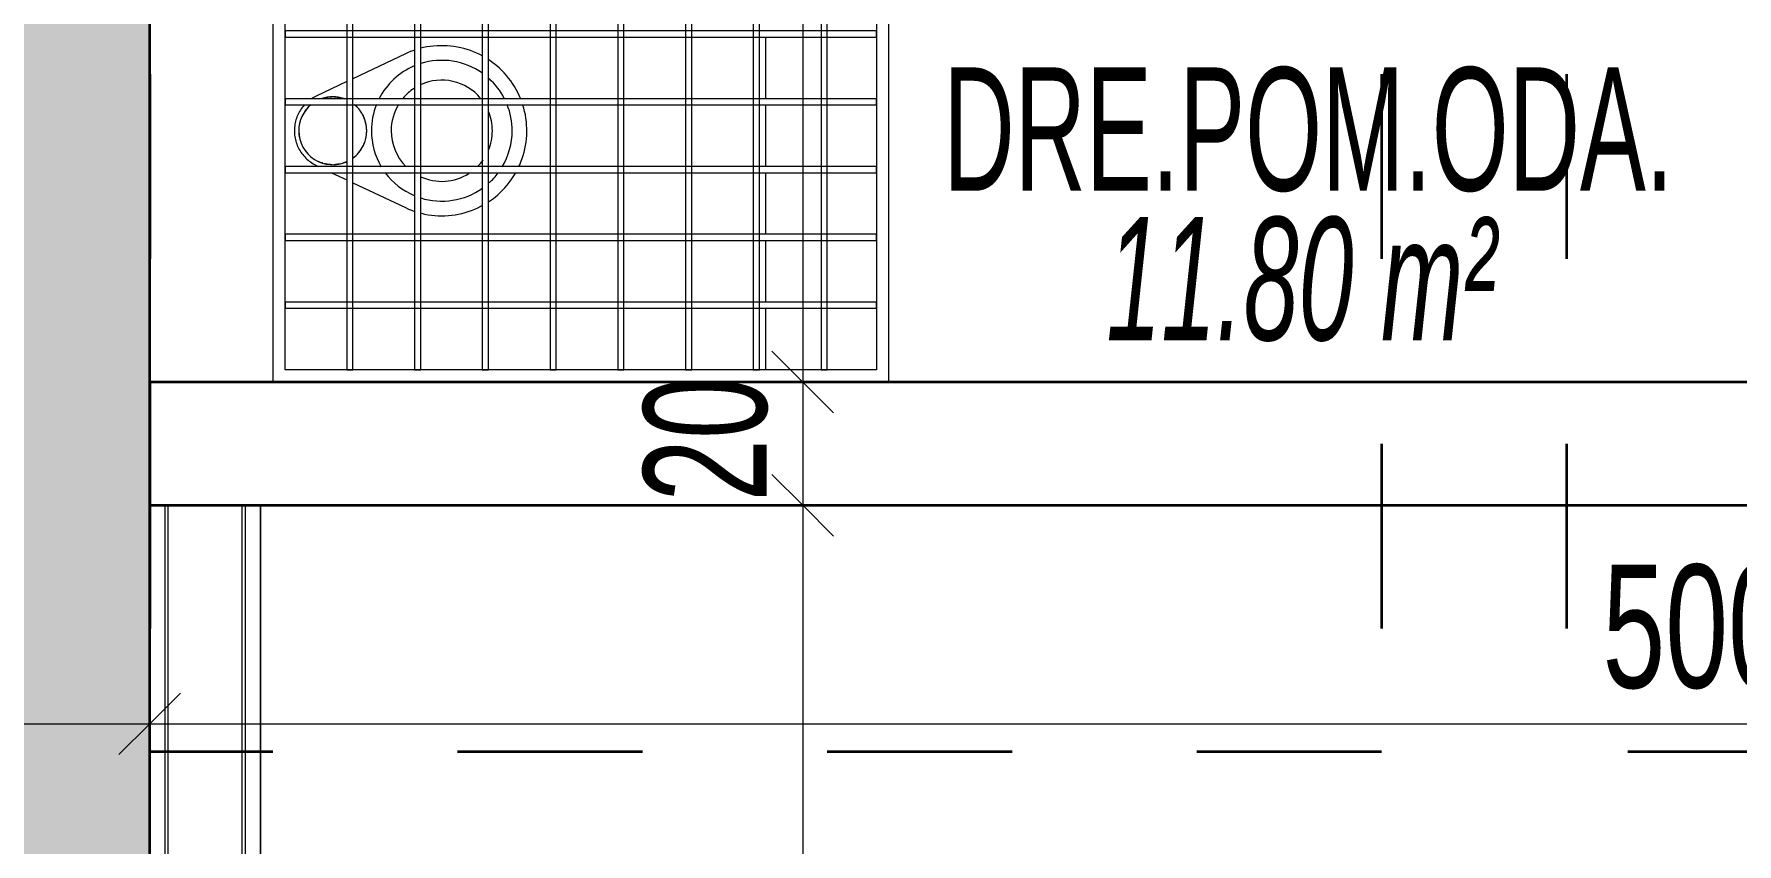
# Model space of a CAD drawing. Header units: metres. Extents: x 8 to 325, y -31 to 15.
# Drawn here: x 119.407 to 122.172, y -10.4 to -9.085 of the extents above; entities that cross this region are included whole.
import ezdxf

# ---------------------------------------------------------------- set-up
doc = ezdxf.new("R2010")
doc.units = ezdxf.units.M
doc.linetypes.add('Dash', pattern=[0.6, 0.3, -0.3])
doc.linetypes.add('Grid Line', pattern=[2.2224999999999997, 1.27, -0.3174999999999999, 0.3174999999999999, -0.3174999999999999])
for name, color, linetype, lineweight in [('A-ALAN', 7, 'Continuous', 9), ('A-DETY-AKS', 7, 'Continuous', 9), ('A-DETY-ETKT', 7, 'Continuous', 9), ('A-DETY-OLCU', 7, 'Continuous', 9), ('A-DETY-OLCU-100', 7, 'Continuous', 9), ('A-DOSM', 7, 'Continuous', 9), ('A-DUVR', 7, 'Continuous', 9), ('A-DUVR-TARM', 7, 'Continuous', 35), ('A-EKIP', 7, 'Continuous', 9), ('A-MODL', 7, 'Continuous', 9), ('M-EKIP', 7, 'Continuous', 9)]:
    doc.layers.add(name, color=color, linetype=linetype, lineweight=lineweight)
doc.layers.add('A-ÇZGI', color=7, linetype='Continuous', lineweight=9, true_color=0x00a600)
doc.styles.add('Arial Narrow_1', font='ARIALN.TTF', dxfattribs={"width": 0.7, "height": 0.2})
doc.styles.add('Arial Narrow_5', font='ARIALN.TTF', dxfattribs={"width": 0.8, "height": 0.2})
doc.styles.add('Arial Narrow_I', font='ARIALNI.TTF', dxfattribs={"width": 0.7, "height": 0.1999999999999998})
doc.dimstyles.new('TKFN_ARDI_Ölçü_1_100__İç__3', dxfattribs={"dimscale": 0.3048, "dimtxt": 0.204686194723652, "dimasz": 0.3280839895013123, "dimexe": 0.3280839895013123, "dimexo": 0.0625, "dimgap": 0, "dimtad": 1, "dimdec": 0, "dimlfac": 100, "dimdsep": 46, "dimtxsty": 'Arial Narrow_5', "dimblk1": 'OBLIQUE', "dimblk2": 'OBLIQUE', "dimsah": 1, "dimcen": 0.09, "dimdle": 0.3280839895013123, "dimadec": 8, "dimazin": 0, "dimtfac": 1, "dimtdec": 4, "dimtix": 1, "dimtmove": 0, "dimatfit": 3, "dimfxl": 0.6561679790026247, "dimfxlon": 1, "dimtvp": 1, "dimtolj": 1, "dimtzin": 0, "dimarcsym": 2})

# ---------------------------------------------------------------- blocks, each defined once
blk = doc.blocks.new('D2020_10_Dalgıç Atık Su Pompası1 - DRAINAGE PUMP _ DRENAJ POMPASI-V101-_1_13_4_13_ PERON KATI _FFL_')
at = {"layer": 'A-ÇZGI', "color": 8, "lineweight": 5, "true_color": 0x808080}
for p, q in [((-0.05914669889542205, 0.1248067256966475), (-0.1441937566616873, 0.08450231713498221)), ((-0.154193756661685, 0.07976324565852846), (-0.203690294548983, 0.05630648257002279)), ((-0.203690294548983, -0.05630648257008343), (-0.1999791626725167, -0.05806521449219878)), ((-0.1788779827268738, -0.0680652144921965), (-0.1541937566616829, -0.07976324565859344)), ((-0.1441937566616851, -0.08450231713504285), (-0.05914669889542205, -0.1248067256967125))]:
    blk.add_line(p, q, dxfattribs=at)
at = {"layer": 'A-ÇZGI', "color": 8, "lineweight": 5, "true_color": 0x808080, "flags": 128}
for points in [[(-0.0441937566616862, 0.13082893593579), (-0.04551802253991798, 0.1303961775988687), (-0.05069606921916639, 0.1284716351317175), (-0.05579301284149125, 0.1263415654541812), (-0.05914669889542205, 0.1248067256966475)], [(0.06580624333831261, 0.1214083539740981), (0.0618278110076871, 0.1235005946056479), (0.05683964888393978, 0.1258742562806828), (0.05176055560787818, 0.1280465459974135), (0.04659865664526733, 0.1300139885556864), (0.04136220993329419, 0.131773436467109), (0.03605959266965576, 0.1333220749903518), (0.0306992879108028, 0.1346574266341384), (0.02528987100088151, 0.1357773551206912), (0.01983999585300248, 0.1366800688033417), (0.0143583811048213, 0.1373641235327724), (0.008853796170588306, 0.1378284249673303), (0.003335047211948768, 0.1380722303237681), (-0.002189036950037223, 0.1380951495655258), (-0.007709618959114045, 0.1378971460267052), (-0.01321786706172862, 0.1374785364707348), (-0.01870496923595155, 0.1368399905836015), (-0.0241621472888196, 0.1359825299025091), (-0.02958067089958478, 0.1349075261816285), (-0.03419375666168414, 0.1337988922041171)], [(0.1279169265383389, 0.05208020995605717), (0.1257319538007867, 0.0571538600480993), (0.1233458369192967, 0.06213607615623629), (0.1207623931718654, 0.06701888779751193), (0.1179857555173889, 0.07179448351491664), (0.1150203659837951, 0.07645522337403798), (0.1118709685617518, 0.0809936511853343), (0.1085426016152996, 0.08540250643245757), (0.1050405898215412, 0.08967473588751512), (0.1013705356522886, 0.09380350489475289), (0.09753831041131057, 0.09778220830449891), (0.09355004484149573, 0.1016044810400491), (0.08941211931696724, 0.1052642082804042), (0.08513115363585842, 0.1087555352426746), (0.0807139964300345, 0.1120728765485045), (0.07616771420874704, 0.1152109251594623)], [(-0.203690294548983, 0.05630648257002279), (-0.2059206089078579, 0.05519436621475936), (-0.2081046664605481, 0.05399395064772299), (-0.2102389731808781, 0.0527071562777486), (-0.2114113134460026, 0.0519347855078022)], [(-0.2235106596999839, 0.04147044841049034), (-0.2251318367527877, 0.03957759609440557), (-0.2266760231330343, 0.03762142806734104), (-0.2281407484719172, 0.03560507378084359), (-0.2295236695213606, 0.03353175897164398), (-0.2308225739026865, 0.0314048005011453), (-0.2320353836459728, 0.02922760104917909), (-0.2331601585143468, 0.02700364367042369), (-0.2341950991079609, 0.02473648622226877), (-0.2351385497426414, 0.02242975567299292), (-0.2359890010986271, 0.02008714229939761), (-0.236745092635174, 0.01771239378314999), (-0.2374056147671079, 0.01530930921529404), (-0.2379695107999296, 0.01288173301850288), (-0.2384358786202719, 0.010433548796844), (-0.2388039721391127, 0.00796867312281172), (-0.2390732024853374, 0.005491049271676081), (-0.2392431389478348, 0.003004640913067135), (-0.2393135096645087, 0.0005134257699519139), (-0.2392842020572264, -0.0019786107448689), (-0.2391552630119083, -0.004467481904578676), (-0.2389268988035174, -0.006949206046254642), (-0.2385994747660799, -0.009419812940669169), (-0.2381735147082004, -0.01187535014383826), (-0.2376497000751099, -0.01431188932005165), (-0.2370288688584798, -0.01672553252638746), (-0.23631201425582, -0.01911241844860619), (-0.2355002830815706, -0.02146872857840516), (-0.2345949739324536, -0.0237906933222316), (-0.2335975351099824, -0.02607459803182157), (-0.2325095623035046, -0.02831678894684059), (-0.231332796037412, -0.03051367904013965), (-0.2300691188867043, -0.03266175375621043), (-0.2287205524652575, -0.03475757663374322), (-0.22728925419166, -0.03679779480321774), (-0.2257775138378248, -0.0387791443507772), (-0.2241877498658313, -0.04069845553982659), (-0.2225225055589048, -0.04255265788188718), (-0.2207844449526983, -0.04433878504874606), (-0.2189763485734183, -0.04605397961796538), (-0.2171011089895667, -0.04769549764411933), (-0.2151617261844443, -0.04926071304854689), (-0.213161302756828, -0.05074712182048211), (-0.2111030389574688, -0.05215234602298249), (-0.2089902275693704, -0.05347413759708448), (-0.206826248640047, -0.05471038195824345), (-0.204614564074162, -0.05585910137918897), (-0.203690294548983, -0.05630648257008343)], [(0.1252832698112167, -0.05806521449219878), (0.1264806672625326, -0.05547728259624652), (0.1285979958931605, -0.05037503303451145), (0.1305095953238911, -0.0451921941660146), (0.1322124074034202, -0.03993705742734718), (0.133703707995674, -0.03461802991624242), (0.1349811113378247, -0.02924362094205829), (0.1360425738570297, -0.02382242841267371), (0.1368863974396869, -0.01836312507967627), (0.1375112321480695, -0.01287444466381105), (0.1379160783799395, -0.007365167882884566), (0.138100288467685, -0.001844108404491897), (0.1380635677144656, 0.003679901253952914), (0.1378059748656478, 0.009198023855394092), (0.1373279220148418, 0.01470143158080914), (0.136630173944631, 0.02018132015183199), (0.1357138469030811, 0.02562892291573573), (0.1345804068179884, 0.03103552487018182), (0.1332316669516951, 0.03639247660539869), (0.1316697850002785, 0.04169120814135242)], [(0.07580624333831684, -0.1154171698178807), (0.07769264031809965, -0.114188142601456), (0.08219680236763752, -0.1109899313276584), (0.08656946722852236, -0.1076141598403264), (0.09080363956977112, -0.1040662286537156), (0.09489254561887253, -0.1003518137008675), (0.09882964399840669, -0.09647685725334466), (0.1026086361908319, -0.09244755841484843), (0.1062234766147818, -0.08827036320397944), (0.1096683822967089, -0.08395195424199006), (0.1129378421223893, -0.07949924006201409), (0.116026625653552, -0.07491934405686995), (0.1189297914954523, -0.07021959308317503), (0.1201443624805531, -0.06806521449220083)], [(-0.05914669889542205, -0.1248067256967125), (-0.05410844990194687, -0.127072134754717), (-0.04898363877039165, -0.1291342555043893), (-0.04419375666168403, -0.1308424024009629)], [(-0.03317243210111844, -0.1340695555970207), (-0.02778454535024179, -0.1352888617439983), (-0.02235220909310234, -0.1362917345722653), (-0.01688411390887146, -0.1370765696992427), (-0.01138900758338245, -0.1376421115561351), (-0.005875681114530488, -0.1379874553966272), (-0.0003529546485487515, -0.13811204874424), (0.005170336630335021, -0.1380156922761885), (0.0106853566343141, -0.1376985401422772), (0.01618328250785425, -0.137161099718258), (0.02165531874239026, -0.1364042307941646), (0.02709271124724871, -0.1354291441988203), (0.0324867613543426, -0.1342373998627662), (0.03782883973416173, -0.1328309043227159), (0.04311040020088629, -0.1312119076714956), (0.04832299338444195, -0.1293829999583817), (0.053458280247692, -0.1273471070455744), (0.05850804542713305, -0.1251074859274226), (0.06346421037569444, -0.1226677195199615), (0.06580624333831478, -0.1213960239442396)]]:
    blk.add_lwpolyline(points, dxfattribs=at)
at = {"layer": 'A-ÇZGI', "color": 8, "lineweight": 5, "true_color": 0x808080}
for centre, radius, start, end in [((1.946302713856756e-14, -2.176164606007348e-14), 0.1142999999999998, 54.77823284313134, 107.4257198366199), ((1.946302713856756e-14, -2.176164606007348e-14), 0.1142999999999998, 113.012553545472, 152.6144246838475), ((1.946302713856756e-14, -2.176164606007348e-14), 0.1142999999999999, 27.38557531615229, 47.86228882487407), ((1.946216386934375e-14, -2.295105227979294e-14), 0.08215312499999955, 123.2678938882587, 140.1971148242808), ((1.946216386934375e-14, -2.295105227979294e-14), 0.08215312499999942, 39.80288517571815, 114.8258748528802), ((-0.1770062499999962, -2.517666075618763e-14), 0.05516562500000012, 129.9922727013942, 179.9999999999999), ((-0.1770062499999962, -2.187700796017833e-14), 0.05516562500000005, 137.6787353071818, 146.4962139535993), ((-0.1770062499999962, -2.187700796017833e-14), 0.05516562500000003, 130.3057978777824, 132.1351347428187), ((-0.1770062499999962, -2.517666075618763e-14), 0.055165625, 71.32253830540823, 108.6774616945797), ((-0.1770062499999962, -2.517666075618763e-14), 0.05516562500000008, 359.9999999999996, 50.00772729863066), ((-0.1770062499999962, -2.517666075618763e-14), 0.05516562500000009, 34.69993475162714, 43.4726858872593), ((1.946302713856756e-14, -2.176164606007348e-14), 0.1142999999999998, 158.2635726943529, 179.9999999999998), ((1.946216386934375e-14, -2.295105227979294e-14), 0.08215312499999956, 148.6391338596611, 179.9999999999995), ((1.946216386934375e-14, -2.295105227979294e-14), 0.08215312499999956, 359.9999999999992, 22.49999999999956), ((1.946302713856756e-14, -2.176164606007348e-14), 0.1142999999999999, 0, 21.73642730564692), ((-0.1770062499999962, -2.187700796017833e-14), 0.05516562500000002, 167.0713215159038, 180.0000000000037), ((-0.1770062499999962, -2.187700796017833e-14), 0.05516562500000007, 151.8407169972592, 161.3873846098885), ((-0.1770062499999962, -2.517666075618763e-14), 0.05516562500000007, 19.2776571999008, 27.84428338606445), ((-0.1770062499999962, -2.517666075618763e-14), 0.05516562500000006, 7.264776672449014e-13, 13.92214169303255), ((-0.1770062499999962, -2.186884007215895e-14), 0.05516562500000158, 180.0000000000036, 192.9286784841022), ((-0.1770062499999962, -2.517666075618763e-14), 0.0551656250000001, 179.9999999999997, 294.6219214305179), ((-0.1770062499999962, -2.186884007215895e-14), 0.05516562500000156, 198.6126153900795, 208.1592830027452), ((-0.1770062499999962, -2.517666075618763e-14), 0.05516562500000007, 306.8659965734171, 359.999999999999), ((-0.1770062499999962, -2.517666075618763e-14), 0.055165625, 332.155716613939, 340.7223428001299), ((-0.1770062499999962, -2.517666075618763e-14), 0.05516562499999999, 346.0778583069691, 359.9999999999993), ((1.804176403136342e-14, -2.176164606007348e-14), 0.1142999999999999, 179.9999999999998, 210.8487453861906), ((1.804090076213961e-14, -2.295105227979294e-14), 0.08215312499999958, 179.9999999999994, 224.9782049937927), ((1.804090076213961e-14, -2.295105227979294e-14), 0.08215312499999955, 337.4999999999989, 359.9999999999989), ((1.804176403136342e-14, -2.176164606007348e-14), 0.1142999999999998, 329.1512546138105, 359.9999999999992), ((-0.1770062499999962, -2.186884007215895e-14), 0.05516562500000161, 213.5037860464047, 222.3212646928151), ((-0.1770062499999962, -2.186884007215895e-14), 0.05516562500000158, 227.8648652572118, 236.6241904397473), ((-0.1770062499999962, -2.186884007215895e-14), 0.05516562500000158, 242.0510539876127, 244.6433924204967), ((-0.1770062499999962, -2.517666075618763e-14), 0.05516562500000003, 290.3892915348486, 294.6009993083807), ((-0.1770062499999962, -2.517666075618763e-14), 0.05516562499999998, 306.6888122180493, 310.4283392573931), ((-0.1770062499999962, -2.517666075618763e-14), 0.055165625, 316.527314112702, 325.3000652482805), ((1.804090076213961e-14, -2.295105227979294e-14), 0.08215312499999958, 315.0217950062053, 324.7476870878925), ((1.804176403136342e-14, -2.176164606007348e-14), 0.1142999999999999, 216.6273822803113, 246.9874464545281), ((1.804090076213961e-14, -2.295105227979294e-14), 0.08215312499999945, 245.1741251471199, 302.3982441950071), ((1.804176403136342e-14, -2.176164606007348e-14), 0.1142999999999998, 312.1377111751252, 323.3726177196904), ((1.804176403136342e-14, -2.176164606007348e-14), 0.1142999999999998, 252.5742801633804, 305.2217671568691)]:
    blk.add_arc(centre, radius, start, end, dxfattribs=at)
for points in [[(-0.1948041684949156, 0.05217790000686014), (-0.1942648499863826, 0.05236484911437551), (-0.1937246858761306, 0.05254404012049838), (-0.1931832349316615, 0.05271490220162361)], [(-0.1608306549176189, 0.05271985364175177), (-0.1600991702354791, 0.05249721066422634), (-0.1593694227611331, 0.05226041848176322), (-0.1586413863454059, 0.05200993494634925)], [(-0.1577867191870975, -0.05170933974607764), (-0.1587980468817284, -0.05207275846789969), (-0.15981266863179, -0.05241000778543525), (-0.1608306549176345, -0.05271985364180679)]]:
    blk.add_open_spline(points, degree=3, dxfattribs=at)
for points, knots in [([(-0.1901786532913882, 0.05356989801340729), (-0.1884098395040517, 0.05401649227114302), (-0.1857237828726447, 0.05453963696884741), (-0.1820987278536997, 0.05494693720347217), (-0.1798305784534875, 0.05510518563045159), (-0.178459911073664, 0.05515079340138029), (-0.1779939948096696, 0.05516039156922056)], [0.25, 0.25, 0.25, 0.25, 0.375, 0.4375, 0.5, 0.5321421493995162, 0.5321421493995162, 0.5321421493995162, 0.5321421493995162]), ([(-0.1745745734058622, 0.05512298705717568), (-0.1743658976362695, 0.05511399921938107), (-0.1723399926709997, 0.05501459429648323), (-0.1691054492429802, 0.05466554929782379), (-0.1661096187861696, 0.05408173825739853), (-0.1649187917937067, 0.05380972166716232)], [0.6106441919479138, 0.6106441919479138, 0.6106441919479138, 0.6106441919479138, 0.625, 0.75, 0.8330028372324959, 0.8330028372324959, 0.8330028372324959, 0.8330028372324959]), ([(-0.1931832349316614, -0.052714902201674), (-0.1939356759177519, -0.05247745939338154), (-0.196428551703783, -0.05163472601637818), (-0.1989070527469317, -0.0506311955623396), (-0.2006309773393224, -0.04985096227542313)], [0.8212141201940654, 0.8212141201940654, 0.8212141201940654, 0.8212141201940654, 0.875, 1, 1, 1, 1]), ([(-0.1779939948096477, -0.05516039156927136), (-0.1784599110736484, -0.05515079340143116), (-0.1798305784534786, -0.05510518563050255), (-0.1820987278536976, -0.05494693720352271), (-0.1857237828726433, -0.05453963696889799), (-0.188409839504051, -0.05401649227119356), (-0.190178653291388, -0.05356989801345773)], [0.4678578506000524, 0.4678578506000524, 0.4678578506000524, 0.4678578506000524, 0.5, 0.5625, 0.625, 0.75, 0.75, 0.75, 0.75]), ([(-0.1649187917936716, -0.0538097216672046), (-0.1661096187861444, -0.05408173825744387), (-0.1691054492429654, -0.05466554929787234), (-0.1723399926710155, -0.05501459429653534), (-0.1743658976363059, -0.05511399921943317), (-0.1745745734059187, -0.05512298705722843)], [0.166997162766829, 0.166997162766829, 0.166997162766829, 0.166997162766829, 0.25, 0.375, 0.3893558080534696, 0.3893558080534696, 0.3893558080534696, 0.3893558080534696])]:
    blk.add_open_spline(points, degree=3, knots=knots, dxfattribs=at)
blk = doc.blocks.new('IC-TKN-M7-S23-000-10-A1-32-K-T-6E-200_rvt-1-_1_13_4_13_ PERON KATI _FFL_')
at = {"layer": 'M-EKIP', "color": 8, "lineweight": 5, "true_color": 0x808080}
blk.add_blockref('D2020_10_Dalgıç Atık Su Pompası1 - DRAINAGE PUMP _ DRENAJ POMPASI-V101-_1_13_4_13_ PERON KATI _FFL_', (-184.7258064137635, -9.241934785505915), dxfattribs=at)
blk = doc.blocks.new('IC-TKN-M7-S23-000-10-A1-32-K-T-6C-200_rvt-1-_1_13_4_13_ PERON KATI _FFL_')
at = {"layer": 'A-DUVR-TARM', "lineweight": 9, "true_color": 0x787878}
h = blk.add_hatch(dxfattribs=at)
h.set_pattern_fill('FP_112', color=8, style=0, pattern_type=2)
h.set_pattern_definition([(45, (0, 0), (-0.08845198725862524, 0.08845198725862524), []), (45, (0.08846, 0), (-0.08845198725862524, 0.08845198725862524), [0.06255, -0.03127])])
h.paths.add_polyline_path([(-185.2000000000004, -22.00000000000199), (-185.2000000000004, -19.53022381720796), (-186.4999999997822, -19.53022381720794), (-186.4999999997822, -22.00000000000197), (-186.3436536422368, -22.00000000000199)])
h.paths.add_polyline_path([(-186.4999999997822, -14.26981886639894), (-185.1999999997827, -14.26981886639894), (-185.1999999997827, -2.730181133596768), (-186.4999999997822, -2.730181133596768), (-186.4999999997822, -14.10832457884367)])
h.paths.add_polyline_path([(-185.672550156459, 2.530223817212254), (-185.2000000000004, 2.530223817212254), (-185.1999999997821, 5.00000000000057), (-186.4999999997822, 5.00000000000057), (-186.4999999997822, 2.530223817212267), (-186.2267481668659, 2.530223817212258)])
at = {"layer": 'A-DOSM'}
for p, q in [((-184.1999999997819, -9.089999999998101), (-184.1999999997819, -9.189999999998099)), ((-184.1999999997819, -9.199999999998104), (-184.1999999997819, -9.299999999998102)), ((-184.1999999997819, -9.3099999999981), (-184.1999999997819, -9.409999999998103)), ((-184.1999999997819, -9.419999999998101), (-184.1999999997819, -9.5199999999981)), ((-184.1999999997819, -9.529999999998099), (-184.1999999997819, -9.629999999998102))]:
    blk.add_line(p, q, dxfattribs=at)
at = {"layer": 'A-DUVR', "lineweight": 35}
blk.add_line((-185.1999999997819, -14.26981886639891), (-185.1999999997818, -2.730181133596766), dxfattribs=at)
blk = doc.blocks.new('D2030_10_U Kanal Ekipmanı - U Kanal Ekipmanı-4421074-_1_13_4_13_ PERON KATI _FFL_')
at = {"layer": 'A-MODL', "color": 8, "true_color": 0x808080}
for p, q in [((-0.1550000000115707, 1.827293489615672e-16), (-0.1550000000115707, 3.260000000003402)), ((-0.1499999999960002, 1.746516539517664e-16), (-0.1499999999960002, 3.260000000003402)), ((-0.02999999999701882, -1.921302567809271e-17), (-0.02999999999701882, 3.260000000003402)), ((-0.0250000000105521, 3.260000000003402), (-0.0250000000105521, 0)), ((1.817023548289498e-12, -6.767919558408815e-17), (1.817023548289498e-12, 3.260000000003402))]:
    blk.add_line(p, q, dxfattribs=at)
blk = doc.blocks.new('B3060_50_Menfez1 - Menfez-5331358-_1_13_4_13_ PERON KATI _FFL_')
at = {"layer": 'A-EKIP'}
for p, q in [((0, 1.17999999999998), (0, -1.179999999999979)), ((0.9999999999999485, -1.179999999999979), (0.9999999999999485, 1.17999999999998)), ((0.02000000000000006, -1.159999999999979), (0.02000000000000006, 1.15999999999998)), ((0.02000000000000006, 1.15999999999998), (0.9799999999999486, 1.15999999999998)), ((0.1300000000000003, 1.159999999999974), (0.1200000000000003, 1.159999999999974)), ((0.1200000000000003, 1.159999999999974), (0.1200000000000003, -1.159999999999979)), ((0.1300000000000003, -1.159999999999979), (0.1300000000000003, 1.159999999999974)), ((0.2400000000000001, 1.159999999999974), (0.2300000000000001, 1.159999999999974)), ((0.2300000000000001, 1.159999999999974), (0.2300000000000001, -1.159999999999979)), ((0.2400000000000001, -1.159999999999979), (0.2400000000000001, 1.159999999999974)), ((0.3499999999999999, 1.159999999999974), (0.3399999999999999, 1.159999999999974)), ((0.3399999999999999, 1.159999999999974), (0.3399999999999999, -1.159999999999979)), ((0.3499999999999999, -1.159999999999979), (0.3499999999999999, 1.159999999999974)), ((0.4599999999999997, 1.159999999999974), (0.4499999999999997, 1.159999999999974)), ((0.4499999999999997, 1.159999999999974), (0.4499999999999997, -1.159999999999979)), ((0.4599999999999997, -1.159999999999979), (0.4599999999999997, 1.159999999999974)), ((0.5699999999999995, 1.159999999999974), (0.5599999999999995, 1.159999999999974)), ((0.5599999999999995, 1.159999999999974), (0.5599999999999995, -1.159999999999979)), ((0.5699999999999995, -1.159999999999979), (0.5699999999999995, 1.159999999999974)), ((0.6799999999999995, 1.159999999999974), (0.6699999999999995, 1.159999999999974)), ((0.6699999999999995, 1.159999999999974), (0.6699999999999993, -1.159999999999979)), ((0.6799999999999995, -1.159999999999985), (0.6799999999999995, 1.159999999999974)), ((0.7899999999999993, 1.159999999999974), (0.7799999999999992, 1.159999999999974)), ((0.7799999999999992, 1.159999999999974), (0.779999999999999, -1.159999999999979)), ((0.789999999999999, -1.159999999999979), (0.7899999999999993, 1.159999999999974)), ((0.8999999999999991, 1.159999999999974), (0.8899999999999991, 1.159999999999974)), ((0.8899999999999991, 1.159999999999974), (0.889999999999999, -1.159999999999979)), ((0.899999999999999, -1.159999999999979), (0.8999999999999991, 1.159999999999974)), ((0.9799999999999486, 1.15999999999998), (0.9799999999999486, -1.159999999999979)), ((0.9799999999999406, 1.040000000000022), (0.02000000000000006, 1.040000000000022)), ((0.02000000000000006, 1.040000000000022), (0.02000000000000006, 1.030000000000022)), ((0.02000000000000006, 1.030000000000022), (0.9799999999999406, 1.030000000000022)), ((0.9799999999999406, 1.030000000000022), (0.9799999999999406, 1.040000000000022)), ((0.9799999999999406, 0.9300000000000216), (0.02000000000000006, 0.9300000000000216)), ((0.02000000000000006, 0.9300000000000216), (0.02000000000000006, 0.9200000000000217)), ((0.02000000000000006, 0.9200000000000217), (0.9799999999999406, 0.9200000000000217)), ((0.9799999999999406, 0.9200000000000217), (0.9799999999999406, 0.9300000000000216)), ((0.9799999999999406, 0.8200000000000216), (0.02000000000000006, 0.8200000000000216)), ((0.02000000000000006, 0.8200000000000216), (0.02000000000000006, 0.8100000000000217)), ((0.02000000000000006, 0.8100000000000217), (0.9799999999999406, 0.8100000000000217)), ((0.9799999999999406, 0.8100000000000217), (0.9799999999999406, 0.8200000000000216)), ((0.9799999999999406, 0.7100000000000217), (0.02000000000000006, 0.7100000000000217)), ((0.02000000000000006, 0.7100000000000217), (0.02000000000000006, 0.7000000000000218)), ((0.02000000000000006, 0.7000000000000218), (0.9799999999999406, 0.7000000000000218)), ((0.9799999999999406, 0.7000000000000218), (0.9799999999999406, 0.7100000000000217)), ((0.9799999999999406, 0.6000000000000218), (0.02000000000000006, 0.6000000000000218)), ((0.02000000000000006, 0.6000000000000218), (0.02000000000000006, 0.590000000000022)), ((0.02000000000000006, 0.590000000000022), (0.9799999999999406, 0.590000000000022)), ((0.9799999999999406, 0.590000000000022), (0.9799999999999406, 0.6000000000000218)), ((0.9799999999999406, 0.4900000000000214), (0.02000000000000006, 0.4900000000000214)), ((0.02000000000000006, 0.4900000000000214), (0.02000000000000006, 0.4800000000000215)), ((0.02000000000000006, 0.4800000000000215), (0.9799999999999406, 0.4800000000000215)), ((0.9799999999999406, 0.4800000000000215), (0.9799999999999406, 0.4900000000000214)), ((0.9799999999999406, 0.3800000000000215), (0.02000000000000006, 0.3800000000000215)), ((0.02000000000000006, 0.3800000000000215), (0.02000000000000006, 0.3700000000000216)), ((0.02000000000000006, 0.3700000000000216), (0.9799999999999406, 0.3700000000000216)), ((0.9799999999999406, 0.3700000000000216), (0.9799999999999406, 0.3800000000000215)), ((0.9799999999999406, 0.2700000000000216), (0.02000000000000006, 0.2700000000000216)), ((0.02000000000000006, 0.2700000000000216), (0.02000000000000006, 0.2600000000000217)), ((0.02000000000000006, 0.2600000000000217), (0.9799999999999406, 0.2600000000000217)), ((0.9799999999999406, 0.2600000000000217), (0.9799999999999406, 0.2700000000000216)), ((0.9799999999999406, 0.1600000000000216), (0.02000000000000006, 0.1600000000000216)), ((0.02000000000000006, 0.1600000000000216), (0.02000000000000006, 0.1500000000000217)), ((0.02000000000000006, 0.1500000000000217), (0.9799999999999406, 0.1500000000000217)), ((0.9799999999999406, 0.1500000000000217), (0.9799999999999406, 0.1600000000000216)), ((0.9799999999999406, 0.05000000000002139), (0.02000000000000006, 0.05000000000002139)), ((0.02000000000000006, 0.05000000000002139), (0.02000000000000006, 0.0400000000000215)), ((0.02000000000000006, 0.0400000000000215), (0.9799999999999406, 0.0400000000000215)), ((0.9799999999999406, 0.0400000000000215), (0.9799999999999406, 0.05000000000002139)), ((0.9799999999999406, -0.05999999999997851), (0.02000000000000006, -0.05999999999997851)), ((0.02000000000000006, -0.05999999999997851), (0.02000000000000006, -0.0699999999999784)), ((0.02000000000000006, -0.0699999999999784), (0.9799999999999406, -0.0699999999999784)), ((0.9799999999999406, -0.0699999999999784), (0.9799999999999406, -0.05999999999997851)), ((0.9799999999999406, -0.1699999999999786), (0.02000000000000006, -0.1699999999999786)), ((0.02000000000000006, -0.1699999999999786), (0.02000000000000006, -0.1799999999999784)), ((0.02000000000000006, -0.1799999999999784), (0.9799999999999406, -0.1799999999999784)), ((0.9799999999999406, -0.1799999999999784), (0.9799999999999406, -0.1699999999999786)), ((0.9799999999999406, -0.2799999999999786), (0.02000000000000006, -0.2799999999999786)), ((0.02000000000000006, -0.2799999999999786), (0.02000000000000006, -0.2899999999999785)), ((0.02000000000000006, -0.2899999999999785), (0.9799999999999406, -0.2899999999999785)), ((0.9799999999999406, -0.2899999999999785), (0.9799999999999406, -0.2799999999999786)), ((0.9799999999999406, -0.3899999999999786), (0.02000000000000006, -0.3899999999999786)), ((0.02000000000000006, -0.3899999999999786), (0.02000000000000006, -0.3999999999999785)), ((0.02000000000000006, -0.3999999999999785), (0.9799999999999406, -0.3999999999999785)), ((0.9799999999999406, -0.3999999999999785), (0.9799999999999406, -0.3899999999999786)), ((0.9799999999999406, -0.4999999999999786), (0.02000000000000006, -0.4999999999999786)), ((0.02000000000000006, -0.4999999999999786), (0.02000000000000006, -0.5099999999999786)), ((0.02000000000000006, -0.5099999999999786), (0.9799999999999406, -0.5099999999999786)), ((0.9799999999999406, -0.5099999999999786), (0.9799999999999406, -0.4999999999999786)), ((0.9799999999999406, -0.6099999999999787), (0.02000000000000006, -0.6099999999999787)), ((0.02000000000000006, -0.6099999999999787), (0.02000000000000006, -0.6199999999999786)), ((0.02000000000000006, -0.6199999999999786), (0.9799999999999406, -0.6199999999999786)), ((0.9799999999999406, -0.6199999999999786), (0.9799999999999406, -0.6099999999999787)), ((0.9799999999999406, -0.7199999999999788), (0.02000000000000006, -0.7199999999999788)), ((0.02000000000000006, -0.7199999999999788), (0.02000000000000006, -0.7299999999999787)), ((0.02000000000000006, -0.7299999999999787), (0.9799999999999406, -0.7299999999999787)), ((0.9799999999999406, -0.7299999999999787), (0.9799999999999406, -0.7199999999999788)), ((0.979999999999946, -0.8299999999999789), (0.02000000000000006, -0.8299999999999789)), ((0.02000000000000006, -0.8299999999999789), (0.02000000000000006, -0.8399999999999788)), ((0.02000000000000006, -0.8399999999999788), (0.9799999999999406, -0.8399999999999788)), ((0.9799999999999406, -0.8399999999999788), (0.979999999999946, -0.8299999999999789)), ((0.9799999999999406, -0.939999999999979), (0.02000000000000006, -0.939999999999979)), ((0.02000000000000006, -0.939999999999979), (0.02000000000000006, -0.9499999999999789)), ((0.02000000000000006, -0.9499999999999789), (0.9799999999999406, -0.9499999999999789)), ((0.9799999999999406, -0.9499999999999789), (0.9799999999999406, -0.939999999999979)), ((0.9799999999999406, -1.049999999999979), (0.02000000000000006, -1.049999999999979)), ((0.02000000000000006, -1.049999999999979), (0.02000000000000006, -1.059999999999979)), ((0.9799999999999406, -1.059999999999979), (0.9799999999999406, -1.049999999999979)), ((0.02000000000000006, -1.059999999999979), (0.9799999999999406, -1.059999999999979)), ((0.9799999999999486, -1.159999999999979), (0.02000000000000006, -1.159999999999979)), ((0.1200000000000003, -1.159999999999979), (0.1300000000000003, -1.159999999999979)), ((0.2300000000000001, -1.159999999999979), (0.2400000000000001, -1.159999999999979)), ((0.3399999999999999, -1.159999999999979), (0.3499999999999999, -1.159999999999979)), ((0.4499999999999997, -1.159999999999979), (0.4599999999999997, -1.159999999999979)), ((0.5599999999999995, -1.159999999999979), (0.5699999999999995, -1.159999999999979)), ((0.6699999999999993, -1.159999999999979), (0.6799999999999995, -1.159999999999985)), ((0.779999999999999, -1.159999999999979), (0.789999999999999, -1.159999999999979)), ((0.889999999999999, -1.159999999999979), (0.899999999999999, -1.159999999999979))]:
    blk.add_line(p, q, dxfattribs=at)
blk = doc.blocks.new('DIMBLOCK413-_1_13_4_13_ PERON KATI _FFL_')
at = {"layer": 'A-DETY-OLCU-100', "transparency": 16777216}
for p, q in [((120.6548008524354, -7.289999999998136), (120.6048008524354, -7.239999999998135)), ((120.6548008524354, -7.289999999998137), (120.5548008524354, -7.289999999998137)), ((120.6548008524354, -7.289999999998136), (120.6548008524354, -9.649999999998107)), ((120.6548008524354, -7.289999999998136), (120.7048008524354, -7.339999999998136)), ((120.6548008524354, -7.289999999998137), (120.8548008524354, -7.289999999998137)), ((120.6548008524354, -9.649999999998107), (120.6048008524354, -9.599999999998106)), ((120.6548008524354, -9.649999999998105), (120.5548008524354, -9.649999999998105)), ((120.6548008524354, -9.649999999998107), (120.7048008524354, -9.699999999998107)), ((120.6548008524354, -9.649999999998105), (120.8548008524354, -9.649999999998105))]:
    blk.add_line(p, q, dxfattribs=at)
at = {"layer": 'A-DETY-OLCU-100', "color": 0, "transparency": 16777216, "insert": (120.3963190825144, -8.611330943973977), "char_height": 0.2, "width": 0.3391942655420517, "attachment_point": 1, "rotation": 90, "line_spacing_factor": 0.9746961653507236, "style": 'Arial Narrow_5'}
blk.add_mtext('236', dxfattribs=at)
blk = doc.blocks.new('_Oblique')
at = {"color": 0, "linetype": 'ByBlock', "lineweight": -2}
blk.add_line((-0.5, -0.5), (0.5, 0.5), dxfattribs=at)
blk = doc.blocks.new('DIMBLOCK414-_1_13_4_13_ PERON KATI _FFL_')
at = {"layer": 'A-DETY-OLCU-100', "transparency": 16777216}
for p, q in [((120.6548008524354, -9.649999999998107), (120.6048008524354, -9.599999999998106)), ((120.6548008524354, -9.649999999998105), (120.5548008524354, -9.649999999998105)), ((120.6548008524354, -9.649999999998107), (120.6548008524354, -9.849999999998102)), ((120.6548008524354, -9.649999999998107), (120.7048008524354, -9.699999999998107)), ((120.6548008524354, -9.649999999998105), (120.8548008524354, -9.649999999998105)), ((120.6548008524354, -9.849999999998102), (120.6048008524354, -9.799999999998104)), ((120.6548008524354, -9.849999999998102), (120.5548008524354, -9.849999999998102)), ((120.6548008524354, -9.849999999998102), (120.7048008524354, -9.899999999998103)), ((120.6548008524354, -9.849999999998102), (120.8548008524354, -9.849999999998102))]:
    blk.add_line(p, q, dxfattribs=at)
at = {"layer": 'A-DETY-OLCU-100', "color": 0, "transparency": 16777216, "insert": (120.3963190825144, -9.844220629315341), "char_height": 0.2, "width": 0.2261295103613678, "attachment_point": 1, "rotation": 90, "line_spacing_factor": 0.9746961653507236, "style": 'Arial Narrow_5'}
blk.add_mtext('20', dxfattribs=at)
blk = doc.blocks.new('DIMBLOCK415-_1_13_4_13_ PERON KATI _FFL_')
at = {"layer": 'A-DETY-OLCU-100', "transparency": 16777216}
for p, q in [((120.6548008524354, -9.849999999998102), (120.6048008524354, -9.799999999998104)), ((120.6548008524354, -9.849999999998102), (120.5548008524354, -9.849999999998102)), ((120.6548008524354, -9.849999999998102), (120.6548008524354, -13.11000000000151)), ((120.6548008524354, -9.849999999998102), (120.7048008524354, -9.899999999998103)), ((120.6548008524354, -9.849999999998102), (120.8548008524354, -9.849999999998102)), ((120.6548008524354, -13.11000000000151), (120.6048008524354, -13.06000000000151)), ((120.6548008524354, -13.11000000000151), (120.5548008524354, -13.11000000000151)), ((120.6548008524354, -13.11000000000151), (120.7048008524354, -13.16000000000151)), ((120.6548008524354, -13.11000000000151), (120.8548008524354, -13.11000000000151))]:
    blk.add_line(p, q, dxfattribs=at)
at = {"layer": 'A-DETY-OLCU-100', "color": 0, "transparency": 16777216, "insert": (120.3963190825143, -11.62133094397566), "char_height": 0.2, "width": 0.3391942655420517, "attachment_point": 1, "rotation": 90, "line_spacing_factor": 0.9746961653507236, "style": 'Arial Narrow_5'}
blk.add_mtext('326', dxfattribs=at)
blk = doc.blocks.new('DIMBLOCK420-_1_13_4_13_ PERON KATI _FFL_')
at = {"layer": 'A-DETY-OLCU-100', "transparency": 16777216}
for p, q in [((118.2946579426076, -10.20470154962139), (118.2946579426076, -10.00470154962139)), ((119.5946579426076, -10.20470154962139), (119.5946579426076, -10.00470154962139)), ((118.2946579426076, -10.20470154962139), (118.3446579426075, -10.15470154962139)), ((119.5946579426076, -10.20470154962139), (119.6446579426076, -10.15470154962139)), ((118.1946579426076, -10.20470154962139), (119.5946579426076, -10.20470154962139)), ((118.2946579426076, -10.20470154962139), (118.2446579426076, -10.25470154962139)), ((118.2946579426076, -10.20470154962139), (118.2946579426076, -10.3047015496214)), ((119.5946579426076, -10.20470154962139), (119.5446579426076, -10.25470154962139)), ((119.5946579426076, -10.20470154962139), (119.5946579426076, -10.3047015496214))]:
    blk.add_line(p, q, dxfattribs=at)
at = {"layer": 'A-DETY-OLCU-100', "color": 0, "transparency": 16777216, "insert": (118.8033269986317, -9.94621977970035), "char_height": 0.2, "width": 0.3391942655420517, "attachment_point": 1, "line_spacing_factor": 0.9746961653507236, "style": 'Arial Narrow_5'}
blk.add_mtext('130', dxfattribs=at)
blk = doc.blocks.new('DIMBLOCK421-_1_13_4_13_ PERON KATI _FFL_')
at = {"layer": 'A-DETY-OLCU-100', "transparency": 16777216}
for p, q in [((119.5946579426076, -10.20470154962139), (119.5946579426076, -10.00470154962139)), ((124.5946579423892, -10.20470154962139), (124.5946579423892, -10.00470154962139)), ((119.5946579426076, -10.20470154962139), (119.6446579426076, -10.15470154962139)), ((124.5946579423892, -10.20470154962139), (124.6446579423892, -10.15470154962139)), ((119.5946579426076, -10.20470154962139), (119.5446579426076, -10.25470154962139)), ((119.5946579426076, -10.20470154962139), (124.5946579423892, -10.20470154962139)), ((119.5946579426076, -10.20470154962139), (119.5946579426076, -10.3047015496214)), ((124.5946579423892, -10.20470154962139), (124.5446579423892, -10.25470154962139)), ((124.5946579423892, -10.20470154962139), (124.5946579423892, -10.3047015496214))]:
    blk.add_line(p, q, dxfattribs=at)
at = {"layer": 'A-DETY-OLCU-100', "color": 0, "transparency": 16777216, "insert": (121.9533269985226, -9.94621977970035), "char_height": 0.2, "width": 0.3391942655420517, "attachment_point": 1, "line_spacing_factor": 0.9746961653507236, "style": 'Arial Narrow_5'}
blk.add_mtext('500', dxfattribs=at)

msp = doc.modelspace()

# ---------------------------------------------------------------- linework, layer by layer
at = {"layer": 'A-ALAN', "color": 8, "true_color": 0x808080, "flags": 128}
for points in [[(124.5946579423892, -8.789999999998155), (124.5946579423892, -7.289999999998151), (119.5946579423893, -7.289999999998133), (119.5946579423893, -8.699999999997056), (119.5946579423893, -9.649999999998103), (124.5946579423892, -9.649999999998117)], [(124.5946579423892, -12.15000000000015), (124.5946579423892, -9.849999999998118), (119.5946579423893, -9.8499999999981), (119.5946579423893, -12.15000000000012), (119.5946579423892, -13.11000000000151), (124.5946579423892, -13.11000000000153)]]:
    msp.add_lwpolyline(points, close=True, dxfattribs=at)
at = {"layer": 'A-DETY-AKS', "linetype": 'Grid Line'}
msp.add_line((119.5946577719644, -28.96321124728123), (119.5946577719647, 13.65175788418965), dxfattribs=at)
at = {"layer": 'A-DOSM'}
msp.add_line((119.7746579426024, -9.849999999998117), (119.7746579426024, -13.11000000000153), dxfattribs=at)
at = {"layer": 'A-DUVR', "lineweight": 35}
for p, q in [((124.5946579423892, -9.649999999998117), (119.5946579434592, -9.649999999998103)), ((119.5946579434592, -9.649999999998103), (119.5946579579927, -9.8499999999981)), ((119.5946579579927, -9.8499999999981), (124.5946579423892, -9.849999999998117))]:
    msp.add_line(p, q, dxfattribs=at)
at = {"layer": 'A-ÇZGI', "color": 1, "linetype": 'Dash', "lineweight": 35, "true_color": 0xff0000}
for p, q in [((119.5946577719645, -6.749999999700103), (119.5946577719645, -10.24999999970017)), ((121.5946577719645, -6.749999999700121), (121.5946577719644, -10.24999999970019)), ((121.8946577719645, -6.749999999700123), (121.8946577719645, -10.24999999970019)), ((121.5946577719644, -10.24999999970019), (119.5946577719645, -10.24999999970017)), ((124.0946577719644, -10.24999999970021), (121.8946577719645, -10.24999999970019))]:
    msp.add_line(p, q, dxfattribs=at)

# ---------------------------------------------------------------- block references
at = {"lineweight": 5}
for name in ['IC-TKN-M7-S23-000-10-A1-32-K-T-6C-200_rvt-1-_1_13_4_13_ PERON KATI _FFL_', 'IC-TKN-M7-S23-000-10-A1-32-K-T-6E-200_rvt-1-_1_13_4_13_ PERON KATI _FFL_']:
    msp.add_blockref(name, (304.7946579423894, 0), dxfattribs=at)
at = {"layer": 'A-EKIP'}
msp.add_blockref('B3060_50_Menfez1 - Menfez-5331358-_1_13_4_13_ PERON KATI _FFL_', (119.7946577719645, -8.469999999998125), dxfattribs=at)
at = {"layer": 'A-MODL', "color": 8, "true_color": 0x808080}
msp.add_blockref('D2030_10_U Kanal Ekipmanı - U Kanal Ekipmanı-4421074-_1_13_4_13_ PERON KATI _FFL_', (119.7746579426024, -13.11000000000151), dxfattribs=at)

# ---------------------------------------------------------------- texts
at = {"layer": 'A-DETY-ETKT', "char_height": 0.1999999999999998, "attachment_point": 5, "line_spacing_factor": 0.9491888760139051}
for s, insert, width, style in [('\\pxqc,t2.1,4.2,6.3,8.4,10.5,12.6,14.7,16.8,18.9,21,23.1,25.2,27.3,29.4,31.5,33.6,35.7,37.8,39.9,42,44.1,46.2,48.3,50.4,52.5,54.6,56.7,58.8,60.9,63,65.1,67.2;{DRE.POM.ODA.}', (121.475705938642, -9.240589496099512), 1.208899999999999, 'Arial Narrow_1'), ('\\pt0.42,0.84,1.26,1.68,2.1,2.52,2.94,3.36,3.78,4.2,4.62,5.04,5.46,5.88,6.3,6.72,7.14,7.56,7.98,8.4,8.82,9.24,9.66,10.08,10.5,10.92,11.34,11.76,12.18,12.6,13.02,13.44;11.80 m²', (121.4642875266981, -9.483388695369355), 0.6572999999999993, 'Arial Narrow_I')]:
    msp.add_mtext(s, dxfattribs=dict(at, insert=insert, width=width, style=style))

# ---------------------------------------------------------------- dimensions: what is measured, and where the dimension line sits
at = {"layer": 'A-DETY-OLCU'}
for base, p1, p2, override, picture, middle in [((120.6548008524355, -9.649999999998109), (120.8548008524354, -7.289999999998137), (120.8548008524354, -9.649999999998105), {"dimpost": '<>', "dimfxl": 2.359999999999968}, 'DIMBLOCK413-_1_13_4_13_ PERON KATI _FFL_', (120.5526862542967, -8.469999999998157)), ((120.6548008524355, -9.849999999998106), (120.8548008524354, -9.649999999998105), (120.8548008524354, -9.849999999998102), {"dimpost": '<>', "dimfxl": 0.1999999999999975}, 'DIMBLOCK414-_1_13_4_13_ PERON KATI _FFL_', (120.5526862542967, -9.749999999998138)), ((120.6548008524354, -13.11000000000152), (120.8548008524354, -9.849999999998102), (120.8548008524354, -13.11000000000151), {"dimpost": '<>', "dimfxl": 3.260000000003407}, 'DIMBLOCK415-_1_13_4_13_ PERON KATI _FFL_', (120.5526862542967, -11.47999999999984))]:
    dim = msp.add_linear_dim(base=base, p1=p1, p2=p2, angle=89.99999999999991, dimstyle='TKFN_ARDI_Ölçü_1_100__İç__3', override=override, dxfattribs=at)
    dim.commit()
    dim.dimension.update_dxf_attribs({"geometry": picture, "text_midpoint": middle})
for base, p1, p2, override, picture, middle in [((119.5946579426076, -10.20470154962139), (118.2946579426076, -10.00470154962139), (119.5946579426076, -10.00470154962139), {"dimpost": '<>', "dimfxl": 1.300000000000011}, 'DIMBLOCK420-_1_13_4_13_ PERON KATI _FFL_', (118.9446579426076, -10.10258695148267)), ((124.5946579423892, -10.20470154962139), (119.5946579426076, -10.00470154962139), (124.5946579423892, -10.00470154962139), {"dimpost": '<>', "dimfxl": 4.999999999781636}, 'DIMBLOCK421-_1_13_4_13_ PERON KATI _FFL_', (122.0946579424984, -10.10258695148267))]:
    dim = msp.add_linear_dim(base=base, p1=p1, p2=p2, dimstyle='TKFN_ARDI_Ölçü_1_100__İç__3', override=override, dxfattribs=at)
    dim.commit()
    dim.dimension.update_dxf_attribs({"geometry": picture, "text_midpoint": middle})

doc.saveas('drawing.dxf')
